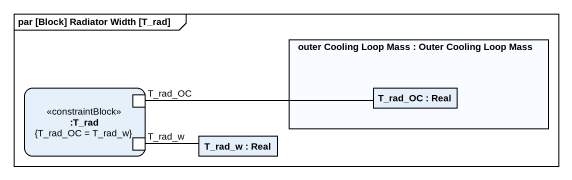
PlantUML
@startuml
mainframe par [Block] Radiator Width [T_rad]
rectangle "outer Cooling Loop Mass : Outer Cooling Loop Mass" as outer_Cooling_Loop_Mass {
  rectangle "T_rad_OC : Real" as T_rad_OC
}
rectangle ":T_rad\n{T_rad_OC = T_rad_w}" as T_rad <<constraintBlock>> {
  port "T_rad_OC" as T_rad_OC_2
  port T_rad_w
}
rectangle "T_rad_w : Real" as T_rad_w_2
T_rad_OC_2 -right- T_rad_OC
T_rad_w -right- T_rad_w_2
@enduml
